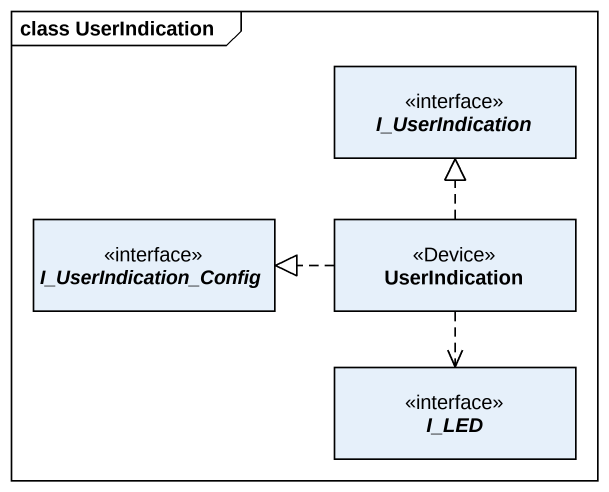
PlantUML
@startuml
mainframe class UserIndication
hide circle
hide empty members
interface I_UserIndication
interface I_UserIndication_Config
class UserIndication <<Device>>
interface I_LED
UserIndication .up.|> I_UserIndication
UserIndication .left.|> I_UserIndication_Config
UserIndication ..> I_LED
@enduml
